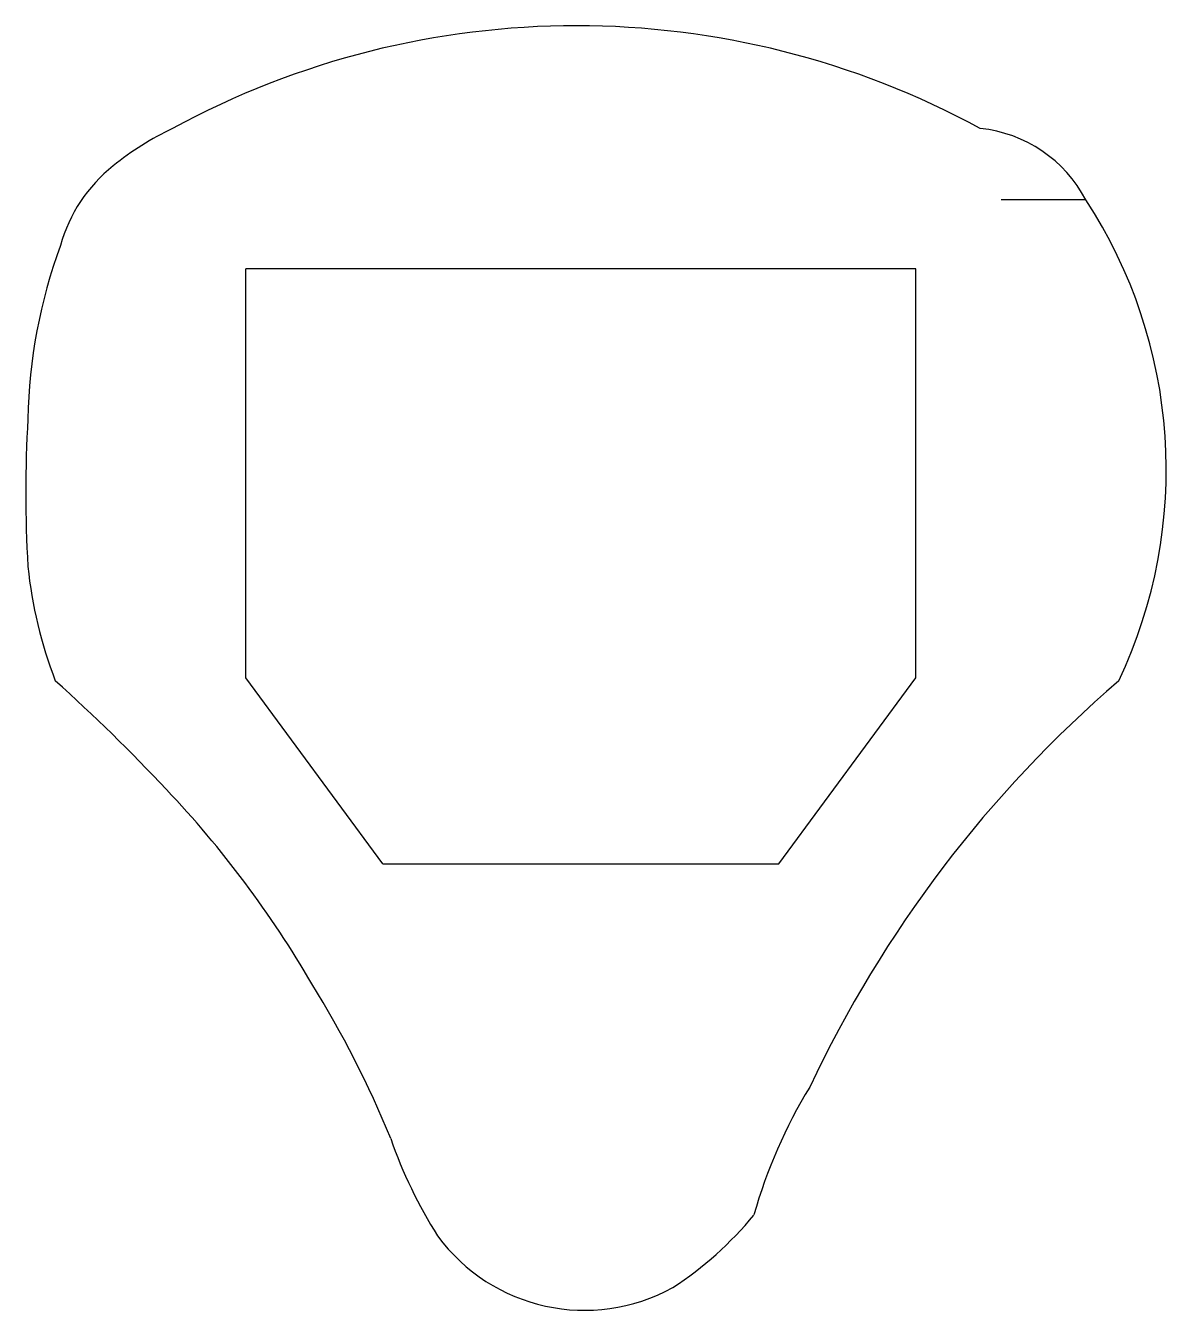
# Model space of a CAD drawing. Header units: millimetres. Extents: x -7.5 to 7.8, y -7 to 10.3.
import ezdxf

# ---------------------------------------------------------------- set-up
doc = ezdxf.new("R2010")
doc.units = ezdxf.units.MM

msp = doc.modelspace()

# ---------------------------------------------------------------- linework, layer by layer
for p, q in [((6.709, 7.927), (5.573, 7.927)), ((-4.575, 1.5), (-4.575, 7)), ((4.425, 7), (-4.575, 7)), ((4.425, 1.5), (4.425, 7)), ((-2.737, -1), (-4.575, 1.5)), ((2.583, -1), (4.425, 1.5)), ((-2.737, -1), (2.583, -1))]:
    msp.add_line(p, q)
for centre, radius, start, end in [((-0.135, -1.083), 11.35, 61.4392, 118.5608), ((-3.824, 5.231), 4.047, 115.4204, 128.7989), ((5.099, 7.076), 1.821, 27.8768, 83.9365), ((-5.042, 6.745), 2.104, 128.7989, 164.3393), ((1.16, 4.299), 6.629, 334.6602, 33.1785), ((-0.422, 4.861), 7.083, 159.7455, 179.0315), ((9.315, 3.99), 16.849, 176.6299, 183.3701), ((-1.534, 3.618), 6.003, 185.9129, 201.0519), ((-22.884, -16.105), 23.592, 43.049, 48.1242), ((17.864, -10.99), 16.426, 130.7048, 154.8145), ((-15.803, -9.639), 14.004, 30.1185, 43.496), ((-16.111, -10.251), 14.583, 22.4183, 31.5911), ((8.831, -7.568), 6.836, 148.5326, 164.3067), ((3.308, -2.64), 6.282, 199.0476, 212.3379), ((-1.457, -2.675), 4.796, 303.07, 320.5998), ((-0.025, -4.55), 2.45, 216.2856, 298.9336)]:
    msp.add_arc(centre, radius, start, end)

doc.saveas('drawing.dxf')
